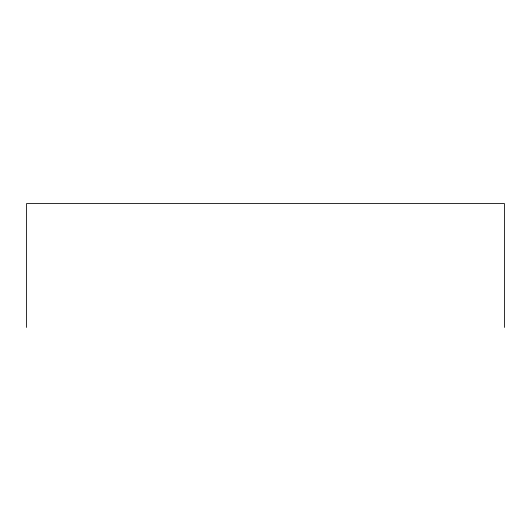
<?xml version="1.0" encoding="UTF-8"?>
<svg xmlns="http://www.w3.org/2000/svg" width="531" height="531" viewBox="0 0 531 531"><rect width="100%" height="100%" fill="white"/><g stroke="black" fill="none" stroke-linecap="round" stroke-linejoin="round"><path stroke-width="0.8" d="M504.45 327.435L504.45 203.565L26.55 203.565L26.55 327.435"/></g></svg>
